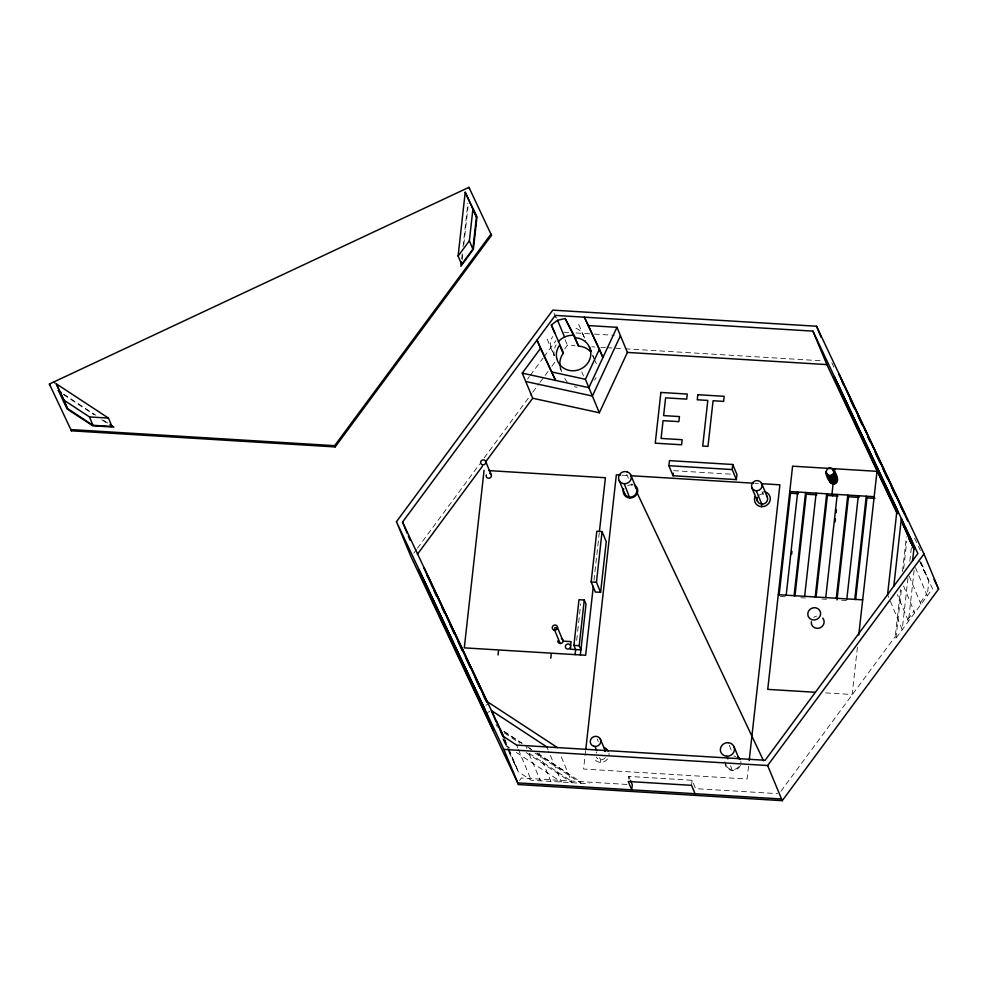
<?xml version="1.0" encoding="UTF-8"?>
<svg xmlns="http://www.w3.org/2000/svg" width="988" height="988" viewBox="0 0 988 988"><rect width="100%" height="100%" fill="white"/><g stroke="black" fill="none" stroke-linecap="round" stroke-linejoin="round"><path stroke-width="0.74" stroke-dasharray="4.94 3.71" d="M461.692 258.757L462.359 252.743M463.039 246.741L467.88 203.195M462.1 259.844L462.779 253.768M463.792 244.654L468.028 206.69M576.671 640.422L577.511 632.814M577.684 631.283L580.734 603.89M593.986 580.277L599.271 532.828M585.637 750.645L583.587 769.035L747.126 779.026L748.657 765.231M600.259 762.39L600.543 759.858L598.32 754.499M631.159 484.947L631.258 484.046L633.11 484.404M628.529 778.939L628.813 776.407L692.119 780.273L695.601 788.646L777.556 793.648M691.551 785.349L692.119 780.273M732.145 770.442L730.564 765.577M763.218 491.456L762.934 494L761.822 491.32M857.411 647.202L852.138 694.527L824.511 692.835M919.581 561.122L932.511 588.712L895.955 638.186L895.252 636.507L900.476 589.688M902.489 571.558L906.354 536.817M895.955 638.186L901.674 586.823M903.687 568.705L906.725 541.51M907.96 578.029L902.205 629.714L889.336 598.79M909.825 561.308L911.356 547.624M914.147 570.2L908.466 621.254L897.314 594.48M527.567 379.034L529.383 376.564M530.297 375.329L543.067 358.051M543.98 356.816L555.836 340.761M413.811 553.144L416.553 549.439M417.467 548.204L479.637 464.064M484.206 457.876L531.754 393.533M532.668 392.298L539.065 383.628M539.979 382.393L548.204 371.253M551.86 366.313L557.356 358.891M564.667 348.986L567.408 345.269L575.016 345.738M519.589 780.446L521.405 778.001L627.701 784.497M780.903 791.265L895.252 636.507M907.762 619.587L914.024 611.115M920.273 602.655L926.522 594.196M485.849 705.259L488.27 704.135M487.417 712.521L489.838 711.385M733.751 756.079L733.923 756.067A7.151 6.731 -22.6 0 1 735.714 756.45M563.765 332.215L569.891 332.598M576.016 332.968L592.862 333.993M594.393 334.092L614.314 335.303M591.763 346.763L594.801 346.949M600.889 347.319L605.459 347.603M606.978 347.69L623.7 348.715M625.219 348.801L821.979 360.818M673.631 470.671L730.91 474.166M621.971 475.179L628.986 475.599M755.252 483.317L758.327 483.503M780.285 596.468L786.88 596.876M800.823 597.728L805.344 597.999M821.93 599.012L826.45 599.284M841.517 600.21L847.556 600.581M509.104 752.14L518.379 771.789L531.235 780.236L589.169 783.768M632.542 485.157L630.912 484.91A6.422 6.039 -22.6 0 0 627.676 485.664M504.399 731.738L522.257 743.433M527.37 746.78L531.198 749.287M537.571 753.461L568.186 773.518M63.615 394.076L95.836 415.232M103.567 420.308L108.717 423.704M63.565 394.669L94.132 414.75M101.776 419.764L108.137 423.951M503.806 731.379L521.639 743.1M529.284 748.114L531.84 749.793M536.929 753.14L580.252 781.594L580.956 783.274L535.076 753.14M504.498 733.047L519.787 743.1M529.173 753.362L571.323 781.051M526.036 752.523L572.027 782.718L560.233 754.412M502.991 739.172L506.066 745.681L509.932 748.225M516.366 752.448L561.468 782.076L548.587 751.127M831.834 362.769L835.107 369.71M914.542 538.102L917.803 544.993M918.445 546.364L920.396 550.501M923.879 570.237L928.177 579.339M584.698 338.032L582.191 332.721A17.994 16.932 -22.6 0 0 572.509 327.213M592.578 355.692L593.825 358.348M594.455 359.669L596.332 363.658M554.429 355.359L550.662 347.393A17.994 16.932 -22.6 0 1 552.613 336.476M559.788 367.709L561.666 371.686M496.112 724.402L497.433 727.193M505.362 744.013L506.585 746.595M509.018 751.757L510.24 754.338M513.958 762.23L517.675 770.109M921.211 562.604L928.881 581.018L927.226 595.863L915.493 567.692M920.396 561.863L924.583 571.904M909.244 576.165L920.964 604.335M903.575 586.02L914.715 612.795M887.582 594.578L888.743 597.394M592.849 355.297L595.171 360.867M578.709 324.348L585.686 341.082M626.701 474.24L628.368 478.266M581.747 371.846L583.488 376.033M555.256 315.394L556.417 318.185M553.947 312.949L556.293 318.568M565.074 339.65L567.408 345.269M729.292 745.372L731.515 750.719M724.772 761.686L726.439 765.7M547.179 339.02L554.144 355.754A17.994 16.932 -22.6 0 1 556.096 344.837M628.813 776.407L629.974 779.199M597.221 738.999L598.333 741.679M546.846 746.94L548.007 749.731M539.201 753.264L550.921 781.434M525.74 745.644L526.9 748.435M529.222 754.017L540.374 780.792M516.601 745.088L517.761 747.879M518.342 749.275L531.235 780.236M504.325 738.036L508.388 747.805M508.968 749.2L518.379 771.789M504.67 739.913L508.153 748.274M508.734 749.67L514.649 763.897M504.436 740.395L510.932 756.005M503.04 738.431L506.066 745.681M740.852 761.328A8.027 7.558 -22.6 0 1 740.901 763.316M740.42 765.268A8.027 7.558 -22.6 0 1 725.13 764.341M608.979 753.276A8.027 7.558 -22.6 0 1 609.028 755.264M607.534 759.006A8.027 7.558 -22.6 0 1 593.837 758.167M813.643 617.562A6.521 6.126 -22.6 0 1 816.706 616.129M561.32 369.969A17.389 16.364 -22.6 0 1 560.048 365.881M596.048 377.614A17.389 16.364 -22.6 0 1 594.492 380.145M577.251 387.321A17.389 16.364 -22.6 0 1 574.349 386.641M567.149 381.911A17.389 16.364 -22.6 0 1 564.803 378.33M759.043 495.26A5.348 5.039 -22.6 0 1 764.28 494.247M605.397 757.598A5.348 5.039 -22.6 0 1 596.258 757.043M596.159 753.152A5.348 5.039 -22.6 0 1 596.826 751.967M738.616 766.737A7.151 6.731 -22.6 0 1 733.923 769.529L732.071 769.603A7.151 6.731 -22.6 0 1 725.958 764.008"/><path stroke-width="1.48" d="M472.857 249.161L469.374 240.8L472.956 208.641L476.438 217.014L472.857 249.161L461.594 264.401L458.111 256.028L465.212 192.252L476.982 216.915L473.363 249.334L460.865 266.266L461.359 261.758M484.071 470.313L464.298 647.856L585.637 655.266L593.306 586.39M498.026 655.019L498.483 650.969M550.785 658.243L551.23 654.18M575.09 654.624L575.646 649.548L573.904 645.362L578.993 599.716L584.266 600.037L586.008 604.224L580.364 654.945M560.196 643.497L554.626 630.109L554.91 627.578L557.541 627.738L563.123 641.126L571.027 641.607L570.372 649.227L580.932 649.869L579.19 645.683L584.266 600.037M591.157 581.981L596.801 531.26L602.075 531.581L606.262 541.622L600.605 592.343L595.332 592.022L591.157 581.981L596.431 582.303L600.605 592.343M599.444 531.297L605.409 477.735L488.677 470.597M596.431 582.303L602.075 531.581M585.81 749.114L616.351 474.833L620.563 475.092M629.714 497.977L624.243 483.688M668.888 465.706L669.456 460.63L732.763 464.496L736.937 474.536L736.369 479.612L673.063 475.747L668.888 465.706L732.194 469.572L736.369 479.612M673.063 475.747L673.347 473.203M732.194 469.572L732.763 464.496M761.526 506.683L761.81 504.139L756.228 490.752M749.176 760.637L779.89 484.824L761.415 483.688M779.137 594.875L790.462 493.222L789.758 491.542L874.17 496.705L874.862 498.372L866.958 497.89L866.254 496.211L854.768 599.383M786.189 595.196L797.674 492.024M791.61 554.392L791.956 551.353M794.105 595.678L805.591 492.506L806.282 494.185L794.97 595.838M804.652 596.32L816.137 493.16M815.199 596.974L826.697 493.802L827.388 495.47L816.063 597.123M834.28 473.326L834.786 468.757M825.746 597.616L837.244 494.445M835.07 521.911L835.403 518.873M836.083 512.809L836.416 509.771M836.305 598.259L847.79 495.087L848.494 496.766L836.997 599.938M846.852 598.901L858.337 495.729L859.041 497.409L848.494 496.766M855.633 599.543L866.958 497.89M858.77 634.988L876.998 471.338L792.586 466.175L767.738 689.365L815.31 692.279M887.582 594.578L897.055 509.438M893.831 586.119L901.352 518.552L914.122 549.229M912.591 560.727L914.246 545.87M826.079 471.56C830.241 461.482 838.355 475.08 837.478 480.415C833.316 490.493 825.202 476.908 826.079 471.56L829.562 479.933M826.104 472.56C827.042 478.044 836.046 475.105 833.674 470.115M540.498 348.443L555.577 380.405L537.015 340.082L540.498 348.443L522.257 373.143L532.705 398.238L599.346 412.774L585.415 379.306L599.444 349.122L584.365 317.173L602.927 357.495L599.444 349.122M587.848 325.534L616.957 327.312L588.897 387.679L522.257 373.143M620.439 335.685L592.38 396.04L525.74 381.504M599.346 412.774L627.405 352.42L616.957 327.312M458.111 256.028L469.374 240.8M71.408 430.817L70.889 429.57L334.648 445.674L490.999 234.094L491.518 235.342L335.179 446.934L71.408 430.817L49.4 384.023L468.942 187.325L491.518 235.342M396.435 521.726L552.786 310.133L816.545 326.238L923.978 553.947L938.6 589.083L782.249 800.675L518.49 784.558L411.057 556.861L396.435 521.726L503.855 749.423L518.49 784.558M402.524 522.096L555.256 315.394L812.939 331.128L917.877 553.564L765.144 760.266L516.601 745.088L503.744 736.64L402.524 522.096L407.167 533.248M417.368 554.317L482.366 466.373M486.022 461.421L532.705 398.238M503.855 749.423L767.627 765.527L923.978 553.947M554.836 333.314L551.353 324.953L557.578 320.297L565.161 318.531L575.436 337.773A17.389 16.364 -22.6 0 1 590.169 358.15A17.389 16.364 -22.6 0 1 566.013 369.389A17.389 16.364 -22.6 0 1 559.665 345.108L563.148 353.482A17.389 16.364 -22.6 0 0 560.048 365.881M565.161 318.531L578.919 346.146A17.389 16.364 -22.6 0 1 590.503 351.716M627.405 352.42L826.87 364.597L897.153 513.587M56.267 383.801L63.998 400.189L89.488 416.936L108.47 418.085L111.953 426.458L92.971 425.297L67.48 408.55L56.267 383.801L108.47 418.085M630.529 475.697L753.708 483.218M790.462 493.222L798.378 493.704M806.282 494.185L816.841 494.827M827.388 495.47L837.935 496.112M778.272 594.714L862.685 599.864M573.904 645.362L579.19 645.683M517.786 782.891L781.557 798.996M552.094 372.044L585.415 379.306M487.22 701.616L557.393 747.583M58.156 390.482L61.034 392.384M110.001 424.544L113.867 427.088L92.773 425.791L67.048 408.909L58.465 390.692M546.846 746.94L491.431 710.545L496.075 721.697M836.614 477.649L837.454 479.415M840.467 377.638L907.713 520.948M851.15 401.066L853.78 406.636M859.041 417.788L861.672 423.37M868.254 437.314L869.564 440.092M874.825 451.244L879.431 461.013M882.716 467.979L887.323 477.735M892.584 488.887L895.214 494.469M900.476 505.621L903.106 511.191M849.915 398.831L854.521 408.587M857.806 415.565L862.413 425.322M867.674 436.474L870.305 442.044M875.566 453.196L880.172 462.964M883.457 469.93L888.064 479.686M891.349 486.664L895.955 496.421M934.055 579.437L938.6 589.083M897.45 510.549L834.23 376.551L897.635 511.735M897.721 512.327L837.009 383.245M902.291 521.985L902.859 523.208M897.82 512.908L839.8 389.939L897.907 513.501M901.723 521.195L903.032 523.961M903.674 525.332L904.255 526.555M902.464 523.158L905.07 528.679L901.352 519.762M897.437 513.291L842.591 396.633L843.974 399.979M903.205 525.122L905.156 529.272M905.255 529.852L908.429 536.595M908.614 538.077L911.072 543.277L908.404 536.694M911.689 544.586L913.53 548.488M637.285 493.247L763.551 760.822M476.438 217.014L465.212 192.252M486.948 701.344L423.815 567.507L487.035 701.9M432.596 587.317L426.606 574.201L427.989 577.548M433.176 588.144L449.626 622.996M450.936 625.787L457.518 639.73M458.827 642.521L465.41 656.452M466.719 659.243L487.109 702.456M433.991 590.663L436.622 596.233M441.883 607.385L444.514 612.968M449.775 624.12L454.381 633.876M457.666 640.841L462.273 650.598M465.558 657.576L470.165 667.332M475.426 678.484L480.032 688.241M483.317 695.219L485.948 700.788M551.353 324.953L563.518 353.087M904.922 514.254L839.084 374.291L840.01 376.527M909.948 536.768L914.592 547.92M905.65 527.654L914.357 548.575M905.65 529.901L907.972 535.484M842.332 382.097L843.258 384.332M816.545 326.238L821.189 337.402M812.939 331.128L826.87 364.597M833.131 469.288L836.033 476.253M833.995 472.042L837.478 480.415M832.378 468.633L835.86 476.994M833.749 473.017L837.231 481.391M833.255 473.919L836.737 482.28M832.538 474.66L836.021 483.033M831.649 475.216L835.132 483.589M830.649 475.537L834.131 483.91M829.611 475.611L833.094 483.972L831.97 494.124L832.662 495.791M828.599 475.413L832.081 483.787M827.697 474.981L831.18 483.342M826.944 474.326L830.426 482.687M761.649 483.428L767.219 496.816M751.942 487.936L757.512 501.324M767.627 765.527L782.249 800.675M589.367 346.924L591.108 351.111M574.893 337.81L578.375 346.183M630.628 474.709L636.198 488.097M557.578 320.297L564.543 337.031M733.973 746.582L738.987 758.636M619.192 480.551L624.774 493.938M726.674 756.203L727.785 758.883M468.942 187.325L469.461 188.584M695.033 793.71L691.551 785.349L628.245 781.483L631.727 789.844L632.295 784.768L630.554 780.594M485.59 461.26L491.16 474.648M600.383 739.135L605.409 751.189M594.974 746.471L596.641 750.485M500.027 728.761L503.51 737.122M496.309 720.87L502.694 736.208M486.207 713.077L487.603 716.424L421.753 576.461L423.148 579.808M408.328 536.039L410.069 540.226M334.648 445.674L335.179 446.934M89.488 416.936L92.971 425.297M63.998 400.189L67.48 408.55M54.254 381.763L54.772 383.023M49.4 384.023L49.919 385.283M829.587 480.921L829.883 481.86M737.69 756.487A8.027 7.558 -22.6 0 1 740.271 759.451M765.231 491.851A8.027 7.558 -22.6 0 1 769.788 501.509A8.027 7.558 -22.6 0 1 759.5 506.288A8.027 7.558 -22.6 0 1 754.943 496.631M822.732 618.105A6.521 6.126 -22.6 0 1 819.521 628.059A6.521 6.126 -22.6 0 1 811.284 621.81M489.715 473.388A2.631 2.47 -22.6 0 1 491.209 476.549A2.631 2.47 -22.6 0 1 487.837 478.118A2.631 2.47 -22.6 0 1 486.343 474.956M603.977 747.558A8.027 7.558 -22.6 0 1 608.386 751.399M634.778 485.207A7.348 6.916 -22.6 0 1 636.717 494.358A7.348 6.916 -22.6 0 1 627.281 497.409A7.348 6.916 -22.6 0 1 623.687 488.788M558.319 341.687A17.994 16.932 -22.6 0 1 572.126 335.265M766.503 495.704A5.348 5.039 -22.6 0 1 763.193 504.053A5.348 5.039 -22.6 0 1 757.426 497.446M604.236 750.547A5.348 5.039 -22.6 0 1 605.236 751.423M635.284 486.812A6.422 6.039 -22.6 0 1 630.06 497.112L628.43 496.865A6.422 6.039 -22.6 0 1 624.243 492.444M570.545 647.189A2.68 2.519 -22.6 0 1 566.408 648.61A2.68 2.519 -22.6 0 1 566.593 644.448A2.68 2.519 -22.6 0 1 570.607 645.868M561.431 638.557A2.68 2.519 -22.6 0 1 563.024 641.558A2.68 2.519 -22.6 0 1 559.974 643.472A2.68 2.519 -22.6 0 1 557.837 640.804M737.307 757.277A7.151 6.731 -22.6 0 1 738.616 758.475M660.886 392.446L655.242 443.18L681.621 444.785L682.177 439.709L661.083 438.425L663.059 420.666L678.88 421.641L679.448 416.566L663.627 415.602L665.603 397.843L686.697 399.127L687.265 394.064L660.886 392.446M697.812 394.706L697.256 399.782L707.803 400.424L702.715 446.07L707.988 446.391L713.077 400.745L723.624 401.387L724.192 396.312L697.812 394.706M728.354 742.68L726.501 742.754A7.151 6.731 -22.6 0 0 726.489 756.215L728.341 756.141A7.151 6.731 -22.6 0 0 728.354 742.68M626.972 471.77L625.342 471.523A6.422 6.039 -22.6 0 0 622.848 483.478L624.478 483.725A6.422 6.039 -22.6 0 0 626.972 471.77M483.416 706.383L418.961 569.767L484.812 709.73L483.416 706.383M488.986 719.77L424.544 583.155L490.381 723.117L488.986 719.77M491.777 726.464L427.322 589.848L493.173 729.811L491.777 726.464M482.268 464.731A2.631 2.47 -22.6 0 0 485.787 461.878A2.631 2.47 -22.6 0 0 481.576 460.494A2.631 2.47 -22.6 0 0 482.268 464.731M811.889 619.698A6.521 6.126 -22.6 0 0 820.596 612.609A6.521 6.126 -22.6 0 0 810.16 609.188A6.521 6.126 -22.6 0 0 811.889 619.698M593.627 746.212A5.348 5.039 -22.6 0 0 600.778 740.395A5.348 5.039 -22.6 0 0 592.207 737.579A5.348 5.039 -22.6 0 0 593.627 746.212M754.881 490.493A5.348 5.039 -22.6 0 0 762.032 484.676A5.348 5.039 -22.6 0 0 753.461 481.872A5.348 5.039 -22.6 0 0 754.881 490.493M553.947 629.986A2.68 2.519 -22.6 0 0 557.528 627.071A2.68 2.519 -22.6 0 0 553.243 625.663A2.68 2.519 -22.6 0 0 553.947 629.986"/></g></svg>
